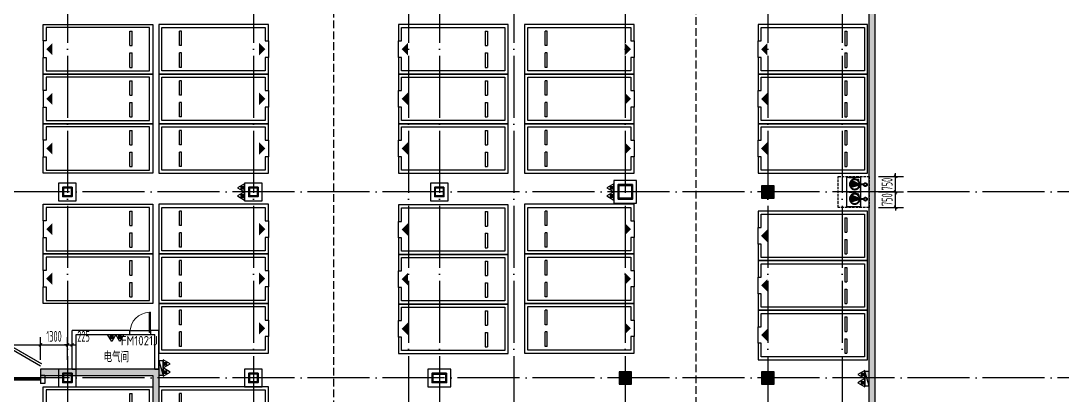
# Model space of a CAD drawing. Extents: x -473190 to 2138458, y -81875 to 2633646.
# Drawn here: x 84396 to 134797, y 121728 to 139836 of the extents above; entities that cross this region are included whole.
import ezdxf

# ---------------------------------------------------------------- set-up
doc = ezdxf.new("R2010")
doc.units = 0
doc.header["$LTSCALE"] = 1000
for name, pattern in [('__DASH', [0.35, 0.25, -0.1]), ('DASH', [0.35, 0.25, -0.1]), ('DOTE', [2.42, 2, -0.2, 0.02, -0.2]), ('排水', [1.1, 1, -0.1])]:
    doc.linetypes.add(name, pattern=pattern)
for name, color, linetype in [('00-停车位', 67, 'Continuous'), ('A-COLUMN', 2, 'Continuous'), ('A-PUB_HATCH', 8, 'Continuous'), ('A-WALL', 2, 'Continuous'), ('A-WINDOW', 4, 'Continuous'), ('DOOR_FIRE_TEXT', 7, 'Continuous'), ('DOTE', 1, 'DOTE'), ('PUB_DIM', 3, 'Continuous'), ('PUB_HATCH', 8, 'Continuous'), ('RF-M', 4, 'Continuous'), ('RF-MBH', 11, 'Continuous'), ('RF-QT', 30, 'Continuous'), ('S-柱', 51, 'Continuous'), ('S-柱-填充', 8, 'Continuous'), ('W-EQUIP_消火栓', 7, 'Continuous'), ('W-EQUIP_灭火器', 7, 'Continuous'), ('WALL', 9, 'Continuous'), ('排水', 4, 'Continuous'), ('索引线', 252, 'Continuous'), ('车行线', 4, 'Continuous'), ('集水坑', 4, 'Continuous'), ('雨棚投影', 147, 'Continuous')]:
    doc.layers.add(name, color=color, linetype=linetype)
doc.layers.add('GPS-污水', color=2, linetype='排水', lineweight=40)
doc.layers.add('RF-WZ', color=110, linetype='Continuous', lineweight=0)
doc.styles.add('8B2_02', font='tssdeng.shx', dxfattribs={"width": 0.6, "bigfont": 'TSSDCHN.shx'})
doc.styles.add('_TCH_DIM_T3', font='tssdeng.shx', dxfattribs={"width": 0.564706, "bigfont": '@@@tssdchn.shx'})
doc.styles.add('_TCH_WINDOW', font='tssdeng.shx', dxfattribs={"width": 0.8, "height": 3.5, "bigfont": 'tssdchn.shx'})
doc.styles.get("Standard").update_dxf_attribs({"font": 'gbenor.shx', "bigfont": 'gbcbig.shx'})
doc.dimstyles.new('_TCH_ARCH&&150', dxfattribs={"dimtxt": 525, "dimasz": 150, "dimexe": 375, "dimexo": 450, "dimgap": 150, "dimtad": 1, "dimdec": 0, "dimzin": 0, "dimdsep": 46, "dimtxsty": '_TCH_DIM_T3', "dimblk": 'ARCHTICK', "dimcen": 0.09, "dimclrt": 7, "dimazin": 2, "dimtfac": 1, "dimtdec": 0, "dimtix": 1, "dimtmove": 2, "dimatfit": 3, "dimfxl": 0, "dimtolj": 1, "dimtzin": 0, "dimarcsym": 0})

# ---------------------------------------------------------------- blocks, each defined once
blk = doc.blocks.new('车位2400x5300')
at = {"layer": '00-停车位', "color": 251}
for p, q in [((-875, -1000), (-175, -1000)), ((-875, -1100), (-875, -1000)), ((-175, -1100), (-175, -1000)), ((175, -1000), (875, -1000)), ((175, -1100), (175, -1000)), ((875, -1100), (875, -1000)), ((-875, -1100), (-175, -1100)), ((175, -1100), (875, -1100)), ((400, -5300), (-400, -5300))]:
    blk.add_line(p, q, dxfattribs=at)
blk.add_lwpolyline([(400, -5150), (400, -5300), (1200, -5300), (1200, 0), (-1200, 0), (-1200, -5300), (-400, -5300), (-400, -5150), (-1050, -5150), (-1050, -150), (1050, -150), (1050, -5150), (400, -5150)], dxfattribs=at)
blk.add_lwpolyline([(0, -5150, 0, 600, 0), (0, -4850, 600, 600, 0)], format="xyseb", dxfattribs=at)
blk = doc.blocks.new('A$C796A13F6')
at = {"layer": '车行线', "linetype": '__DASH', "ltscale": 1.5}
blk.add_lwpolyline([(30925, -3000), (30925, -47838, 0.414214), (33925, -50838), (45475, -50838, 0.414214), (48475, -47838), (48475, -3000, 0.414214), (45475, 0), (-134375, 0, 0.414214), (-137375, -3000), (-137375, -60738, 0.414214), (-134375, -63738), (-124175, -63738)], format="xyb", dxfattribs=at)
blk = doc.blocks.new('$SB01_1')
h = blk.add_hatch(color=256)
h.dxf.hatch_style = 1
h.paths.add_polyline_path([(-0.38, -0.32), (0.5, 0), (-0.38, 0.32)])
h.paths.add_polyline_path([(0, 0), (0, 0), (0, 0), (0, 0)], flags=24)
h.paths.add_polyline_path([(0, 0), (0, 0), (0, 0), (0, 0)], flags=24)
h.paths.add_polyline_path([(0, 0), (0, 0), (0, 0), (0, 0)], flags=24)
for p, q in [((0.5, 0), (-0.38, 0.32)), ((-0.38, 0.32), (-0.38, -0.32)), ((0.5, 0), (-0.38, -0.32))]:
    blk.add_line(p, q)
blk.add_circle((0, 0), 0.5)
at = {"flags": 1}
for tag in ['UNIT', 'WHAT', 'SPEC']:
    blk.add_attdef(tag, (0, 0), '', height=0.001, dxfattribs=at)
blk = doc.blocks.new('人防集水坑')
at = {"layer": 'GPS-污水', "linetype": '排水'}
for p, q in [((307486, 701151), (307284, 701151)), ((307486, 700451), (307284, 700451))]:
    blk.add_line(p, q, dxfattribs=at)
for centre in [(307561, 701151), (307561, 700451)]:
    blk.add_circle(centre, 75, dxfattribs=at)
at = {"layer": '集水坑', "linetype": 'DASH', "ltscale": 0.5}
blk.add_lwpolyline([(306241, 700051), (306241, 701551), (307741, 701551), (307741, 700051)], close=True, dxfattribs=at)
at = {"layer": '集水坑', "linetype": 'Continuous', "ltscale": 0.5}
for points in [[(306641, 701501), (306641, 700801), (307341, 700801), (307341, 701501)], [(306641, 700801), (306641, 700101), (307341, 700101), (307341, 700801)]]:
    blk.add_lwpolyline(points, close=True, dxfattribs=at)
at = {"layer": '集水坑', "linetype": 'DASH', "ltscale": 0.5}
for points in [[(307341, 700801), (307237, 701397), (306641, 701501)], [(307347, 700101), (307243, 700697), (306647, 700801)]]:
    blk.add_lwpolyline(points, dxfattribs=at)
at = {"layer": 'GPS-污水', "linetype": '排水', "xscale": -480.0000000000002, "yscale": 480.0000000000002, "zscale": 480.0000000000002, "rotation": 176.2535374729293}
for p in [(307045, 701164, 0), (307045, 700464, 0)]:
    blk.add_blockref('$SB01_1', p, dxfattribs=at)
blk = doc.blocks.new('_ArchTick')
at = {"color": 0, "linetype": 'ByBlock', "const_width": 0.4}
blk.add_lwpolyline([(-0.5, -0.5), (0.5, 0.5)], dxfattribs=at)
blk = doc.blocks.new('*D5263')
at = {"layer": 'Defpoints', "color": 0, "transparency": 16777216}
for p in [(214934, -54918), (216218, -54918), (214934, -55668)]:
    blk.add_point(p, dxfattribs=at)
at = {"layer": 'PUB_DIM', "color": 0, "lineweight": -2, "transparency": 16777216}
for p, q in [((215384, -54918), (216593, -54918)), ((216218, -54918), (216218, -54768)), ((216218, -55668), (216218, -54918)), ((215384, -55668), (216593, -55668)), ((216218, -55668), (216218, -55818))]:
    blk.add_line(p, q, dxfattribs=at)
at = {"layer": 'PUB_DIM', "color": 0, "lineweight": -2, "transparency": 16777216, "xscale": 150, "yscale": 150, "zscale": 150}
for p, rotation in [((216218, -54918), 270), ((216218, -55668), 90)]:
    blk.add_blockref('_ArchTick', p, dxfattribs=dict(at, rotation=rotation))
at = {"layer": 'PUB_DIM', "color": 7, "transparency": 16777216, "insert": (215805, -55293), "char_height": 525, "attachment_point": 5, "rotation": 90, "style": '_TCH_DIM_T3'}
blk.add_mtext('\\A1;750', dxfattribs=at)
blk = doc.blocks.new('*D5264')
at = {"layer": 'Defpoints', "color": 0, "transparency": 16777216}
for p in [(214934, -55668), (216218, -55668), (214934, -56418)]:
    blk.add_point(p, dxfattribs=at)
at = {"layer": 'PUB_DIM', "color": 0, "lineweight": -2, "transparency": 16777216}
for p, q in [((215384, -55668), (216593, -55668)), ((216218, -55668), (216218, -55518)), ((216218, -56418), (216218, -55668)), ((215384, -56418), (216593, -56418)), ((216218, -56418), (216218, -56568))]:
    blk.add_line(p, q, dxfattribs=at)
at = {"layer": 'PUB_DIM', "color": 0, "lineweight": -2, "transparency": 16777216, "xscale": 150, "yscale": 150, "zscale": 150}
for p, rotation in [((216218, -55668), 270), ((216218, -56418), 90)]:
    blk.add_blockref('_ArchTick', p, dxfattribs=dict(at, rotation=rotation))
at = {"layer": 'PUB_DIM', "color": 7, "transparency": 16777216, "insert": (215805, -56043), "char_height": 525, "attachment_point": 5, "rotation": 90, "style": '_TCH_DIM_T3'}
blk.add_mtext('\\A1;750', dxfattribs=at)
blk = doc.blocks.new('A$C7EFF042E')
at = {"layer": 'A-COLUMN', "color": 6}
for p, q in [((52175, -17825), (51325, -17825)), ((51325, -17825), (51325, -18675)), ((52175, -18675), (52175, -17825)), ((61175, -17825), (60325, -17825)), ((60325, -17825), (60325, -18675)), ((61175, -18675), (61175, -17825)), ((70175, -17825), (69325, -17825)), ((69325, -17825), (69325, -18675)), ((70175, -18675), (70175, -17825)), ((79300, -17700), (78200, -17700)), ((78200, -17700), (78200, -18800)), ((79300, -18800), (79300, -17700)), ((51325, -18675), (52175, -18675)), ((60325, -18675), (61175, -18675)), ((69325, -18675), (70175, -18675)), ((78200, -18800), (79300, -18800)), ((52175, -26825), (51325, -26825)), ((51325, -26825), (51325, -27675)), ((52175, -27675), (52175, -26825)), ((61175, -26825), (60325, -26825)), ((60325, -26825), (60325, -27675)), ((61175, -27675), (61175, -26825)), ((70300, -26825), (69200, -26825)), ((69200, -26825), (69200, -27675)), ((70300, -27675), (70300, -26825)), ((51325, -27675), (52175, -27675)), ((60325, -27675), (61175, -27675)), ((69200, -27675), (70300, -27675))]:
    blk.add_line(p, q, dxfattribs=at)
at = {"layer": 'S-柱', "color": 6, "lineweight": 35}
for points in [[(51975, -18025), (51525, -18025), (51525, -18475), (51975, -18475)], [(51975, -18025), (51525, -18025), (51525, -18475), (51975, -18475)], [(60975, -18025), (60525, -18025), (60525, -18475), (60975, -18475)], [(60975, -18025), (60525, -18025), (60525, -18475), (60975, -18475)], [(69975, -18025), (69525, -18025), (69525, -18475), (69975, -18475)], [(69975, -18025), (69525, -18025), (69525, -18475), (69975, -18475)], [(79100, -17900), (78400, -17900), (78400, -18600), (79100, -18600)], [(79100, -17900), (78400, -17900), (78400, -18600), (79100, -18600)], [(51975, -27025), (51525, -27025), (51525, -27475), (51975, -27475)], [(51975, -27025), (51525, -27025), (51525, -27475), (51975, -27475)], [(60975, -27025), (60525, -27025), (60525, -27475), (60975, -27475)], [(60975, -27025), (60525, -27025), (60525, -27475), (60975, -27475)], [(70100, -27025), (69400, -27025), (69400, -27475), (70100, -27475)], [(70100, -27025), (69400, -27025), (69400, -27475), (70100, -27475)]]:
    blk.add_lwpolyline(points, close=True, dxfattribs=at)
at = {"layer": 'S-柱-填充', "color": 6, "lineweight": 35}
for points in [[(51945, -18445), (51555, -18445), (51555, -18055), (51945, -18055)], [(60945, -18445), (60555, -18445), (60555, -18055), (60945, -18055)], [(69945, -18445), (69555, -18445), (69555, -18055), (69945, -18055)], [(79060, -18560), (78440, -18560), (78440, -17940), (79060, -17940)], [(51945, -27445), (51555, -27445), (51555, -27055), (51945, -27055)], [(60945, -27445), (60555, -27445), (60555, -27055), (60945, -27055)], [(70060, -27435), (69440, -27435), (69440, -27065), (70060, -27065)]]:
    blk.add_lwpolyline(points, close=True, dxfattribs=at)
blk = doc.blocks.new('A$C4F5A101F')
at = {"layer": 'DOTE', "color": 16, "linetype": 'DOTE', "ltscale": 1.5}
for p, q in [((-115989.7, 16373.7), (-115989.7, -213765.2)), ((-106989.7, 16373.7), (-106989.7, -213765.2)), ((-99489.7, 16373.7), (-99489.7, -213765.2)), ((-88989.7, 16373.7), (-88989.7, -213765.2)), ((-78489.7, 16373.7), (-78489.7, -213765.2)), ((-39660.8, -26507.4), (-180399, -26507.4)), ((-39660.8, -35507.4), (-180399, -35507.4))]:
    blk.add_line(p, q, dxfattribs=at)
at = {"layer": 'DOTE', "color": 127, "linetype": 'DOTE', "ltscale": 1.5}
for p, q in [((-97989.7, 16373.7), (-97989.7, -213765.2)), ((-94389.7, 16373.7), (-94389.7, -213765.2)), ((-82089.7, 16373.7), (-82089.7, -213765.2))]:
    blk.add_line(p, q, dxfattribs=at)
blk = doc.blocks.new('$TwtSys$00000434')
for p, q in [((-0.5, 0.5), (-0.5, -0.5)), ((-0.5, -0.5), (0.5, 0.5)), ((0.5, 0.5), (-0.5, 0.5)), ((0.5, -0.5), (0.5, 0.5)), ((-0.5, -0.5), (0.5, -0.5))]:
    blk.add_line(p, q)
blk.add_solid([(0.5, -0.5), (0.5, 0.5), (-0.5, -0.5)])
blk = doc.blocks.new('$TwtSys$00000546')
h = blk.add_hatch()
h.set_pattern_fill('ANSI31', color=256, scale=200, style=0)
h.set_pattern_definition([(45, (-38543.802, -6670.83), (-17.67767, 17.67767), [])])
h.paths.add_polyline_path([(-65, 174), (65, 174), (65, 44), (-65, 44)])
for points in [[(0, 344), (-198, 0), (198, 0)], [(-65, 174), (65, 174), (65, 44), (-65, 44)]]:
    blk.add_lwpolyline(points, close=True)
blk = doc.blocks.new('$DorLib2D$00000211')
at = {"color": 0}
for p, q in [((-0.5, 0.05), (-0.067, 0.3)), ((0.5, 0.05), (0.067, 0.3))]:
    blk.add_line(p, q, dxfattribs=at)
at = {"color": 0, "const_width": 0.01}
for points in [[(-0.51, 0.0673), (-0.077, 0.3173)], [(0.51, 0.0673), (0.077, 0.3173)]]:
    blk.add_lwpolyline(points, dxfattribs=at)
blk = doc.blocks.new('rfk')
at = {"layer": 'A-PUB_HATCH'}
blk.add_hatch(color=256, dxfattribs=at).paths.add_polyline_path([(502673.2, -695335.2), (496948.2, -695335.2), (496948.2, -695635.2), (502373.2, -695635.2)])
at = {"layer": 'PUB_HATCH'}
for points in [[(537048.2, -702560.2), (537348.2, -702560.2), (537348.2, -664885.2), (537148.2, -664918.6), (537048.2, -665085.2)], [(502673.2, -695335.2), (502373.2, -695635.2), (502373.2, -705885.2), (502673.2, -705885.2)]]:
    blk.add_hatch(color=256, dxfattribs=at).paths.add_polyline_path(points)
at = {"layer": 'RF-QT'}
for p, q in [((537048.2, -702560.2), (537048.2, -665085.2)), ((537348.2, -702560.2), (537348.2, -664885.2)), ((502673.2, -695335.2), (496948.2, -695335.2)), ((496948.2, -695335.2), (496948.2, -695635.2)), ((502673.2, -695335.2), (502673.2, -705885.2)), ((496948.2, -695635.2), (502373.2, -695635.2)), ((502373.2, -695635.2), (502373.2, -705885.2))]:
    blk.add_line(p, q, dxfattribs=at)
at = {"layer": 'RF-M'}
ref = blk.add_blockref('$DorLib2D$00000211', (493948.2, -695485.2), dxfattribs=dict(at, xscale=6000, yscale=-6000, zscale=300, rotation=180))
ref.add_attrib('A', 'GSFMG6030(5)', (493185.7, -695913.9), dxfattribs={"layer": 'RF-MBH', "height": 297.5, "style": '_TCH_WINDOW', "width": 0.564706})
blk = doc.blocks.new('_FZH')
blk.add_lwpolyline([(-0.5, -0.5), (0.5, -0.5), (0.5, 0.5), (-0.5, 0.5)], close=True)
at = {"layer": 'PUB_HATCH'}
blk.add_solid([(-0.5, -0.5), (0.5, -0.5), (-0.5, 0.5), (0.5, 0.5)], dxfattribs=at)
blk = doc.blocks.new('zzzzzzzzzzzzzzzz')
at = {"layer": 'A-COLUMN', "xscale": 600, "yscale": 600, "zscale": 600, "rotation": 90}
for p in [(102641, -198510), (95741, -207510), (102641, -207510)]:
    blk.add_blockref('_FZH', p, dxfattribs=at)
blk = doc.blocks.new('*D3019')
at = {"layer": 'Defpoints', "color": 0, "transparency": 16777216}
for p in [(85352, 124161), (79352, 122986), (85352, 122986)]:
    blk.add_point(p, dxfattribs=at)
at = {"layer": 'PUB_DIM', "color": 0, "lineweight": -2, "transparency": 16777216}
for p, q in [((79352, 123436), (79352, 124536)), ((85352, 123436), (85352, 124536)), ((79352, 124161), (85352, 124161))]:
    blk.add_line(p, q, dxfattribs=at)
at = {"layer": 'PUB_DIM', "color": 0, "lineweight": -2, "transparency": 16777216, "xscale": 150, "yscale": 150, "zscale": 150, "rotation": 180}
blk.add_blockref('_ArchTick', (79352, 124161), dxfattribs=at)
at = {"layer": 'PUB_DIM', "color": 0, "lineweight": -2, "transparency": 16777216, "xscale": 150, "yscale": 150, "zscale": 150}
blk.add_blockref('_ArchTick', (85352, 124161), dxfattribs=at)
at = {"layer": 'PUB_DIM', "color": 7, "transparency": 16777216, "insert": (82352, 124574), "char_height": 525, "attachment_point": 5, "style": '_TCH_DIM_T3'}
blk.add_mtext('\\A1;6000', dxfattribs=at)
blk = doc.blocks.new('*D3020')
at = {"layer": 'Defpoints', "color": 0, "transparency": 16777216}
for p in [(86652, 124161), (85352, 122986), (86652, 122986)]:
    blk.add_point(p, dxfattribs=at)
at = {"layer": 'PUB_DIM', "color": 0, "lineweight": -2, "transparency": 16777216}
for p, q in [((85352, 123436), (85352, 124536)), ((86652, 123436), (86652, 124536)), ((85352, 124161), (86652, 124161))]:
    blk.add_line(p, q, dxfattribs=at)
at = {"layer": 'PUB_DIM', "color": 0, "lineweight": -2, "transparency": 16777216, "xscale": 150, "yscale": 150, "zscale": 150, "rotation": 180}
blk.add_blockref('_ArchTick', (85352, 124161), dxfattribs=at)
at = {"layer": 'PUB_DIM', "color": 0, "lineweight": -2, "transparency": 16777216, "xscale": 150, "yscale": 150, "zscale": 150}
blk.add_blockref('_ArchTick', (86652, 124161), dxfattribs=at)
at = {"layer": 'PUB_DIM', "color": 7, "transparency": 16777216, "insert": (86002, 124574), "char_height": 525, "attachment_point": 5, "style": '_TCH_DIM_T3'}
blk.add_mtext('\\A1;1300', dxfattribs=at)
blk = doc.blocks.new('*D3021')
at = {"layer": 'Defpoints', "color": 0, "transparency": 16777216}
for p in [(86877, 124161), (86652, 122986), (86877, 122986)]:
    blk.add_point(p, dxfattribs=at)
at = {"layer": 'PUB_DIM', "color": 0, "lineweight": -2, "transparency": 16777216}
for p, q in [((86652, 123436), (86652, 124536)), ((86877, 123436), (86877, 124536)), ((86652, 124161), (86502, 124161)), ((86652, 124161), (86877, 124161)), ((86877, 124161), (87027, 124161))]:
    blk.add_line(p, q, dxfattribs=at)
at = {"layer": 'PUB_DIM', "color": 0, "lineweight": -2, "transparency": 16777216, "xscale": 150, "yscale": 150, "zscale": 150}
blk.add_blockref('_ArchTick', (86652, 124161), dxfattribs=at)
at = {"layer": 'PUB_DIM', "color": 0, "lineweight": -2, "transparency": 16777216, "xscale": 150, "yscale": 150, "zscale": 150, "rotation": 180}
blk.add_blockref('_ArchTick', (86877, 124161), dxfattribs=at)
at = {"layer": 'PUB_DIM', "color": 7, "transparency": 16777216, "insert": (87432, 124574), "char_height": 525, "attachment_point": 5, "style": '_TCH_DIM_T3'}
blk.add_mtext('\\A1;225', dxfattribs=at)
blk = doc.blocks.new('$DorLib2D$00000213')
at = {"color": 0, "linetype": 'DASH', "const_width": 0.02}
blk.add_lwpolyline([(0.5, 0), (-0.5, 0)], dxfattribs=at)
blk = doc.blocks.new('$DorLib2D$00000001')
for p, q in [((0.45, 0.975), (0.5, 0.975)), ((0.45, 0), (0.45, 0.975)), ((0.5, 0), (0.5, 0.975)), ((0.5, 0), (0.45, 0))]:
    blk.add_line(p, q)
at = {"lineweight": 13}
blk.add_arc((0.475, 0), 0.975, 91.4693, 180, dxfattribs=at)
blk = doc.blocks.new('A$C3672542B')
at = {"layer": '排水', "color": 3, "linetype": 'DASH'}
for points in [[(212193.2, -53677.7, 0, 0, 0), (212905.1, -54389.6, 160, 0, 0), (213329.3, -54813.9, 0, 0, 0)], [(212193.2, -57658.7, 0, 0, 0), (212905.1, -56946.8, 160, 0, 0), (213329.3, -56522.6, 0, 0, 0)]]:
    blk.add_lwpolyline(points, format="xyseb", dxfattribs=at)
at = {"layer": '集水坑', "linetype": 'Continuous'}
blk.add_blockref('人防集水坑', (-92807.4, -756468.9), dxfattribs=at)
at = {"layer": 'PUB_DIM'}
for p1, p2, picture, middle in [((214933.7, -55668.2), (214933.7, -54918.2), '*D5263', (215805.4, -55293.2)), ((214933.7, -56418.2), (214933.7, -55668.2), '*D5264', (215805.4, -56043.2))]:
    dim = blk.add_aligned_dim(p1=p1, p2=p2, distance=-1284.2, dimstyle='_TCH_ARCH&&150', dxfattribs=at)
    dim.commit()
    dim.dimension.update_dxf_attribs({"geometry": picture, "text_midpoint": middle})

msp = doc.modelspace()

# ---------------------------------------------------------------- linework, layer by layer
at = {"layer": 'A-WALL'}
for p, q in [((89677.3, 124862.2), (86877.3, 124862.2)), ((86877.3, 122985.6), (86877.3, 124862.2)), ((87077.3, 124662.2), (89677.3, 124662.2)), ((87077.3, 122985.6), (87077.3, 124662.2)), ((89677.3, 124662.2), (89677.3, 124862.2)), ((91077.3, 124862.2), (90677.3, 124862.2)), ((90677.3, 124862.2), (90677.3, 124662.2)), ((90677.3, 124662.2), (90877.3, 124662.2)), ((90877.3, 122985.6), (90877.3, 124662.2)), ((91077.3, 122985.6), (91077.3, 124862.2)), ((86877.3, 122985.6), (87077.3, 122985.6)), ((90877.3, 122985.6), (91077.3, 122985.6))]:
    msp.add_line(p, q, dxfattribs=at)
at = {"layer": 'RF-M'}
for p, q in [((89677.3, 124862.2), (90677.3, 124862.2)), ((89677.3, 124662.2), (90677.3, 124662.2))]:
    msp.add_line(p, q, dxfattribs=at)
at = {"layer": 'WALL'}
for p, q in [((85352.3, 122685.6), (85352.3, 122285.6)), ((85552.3, 122685.6), (85352.3, 122685.6)), ((85552.3, 122685.6), (85552.3, 122285.6)), ((85552.3, 122285.6), (85352.3, 122285.6))]:
    msp.add_line(p, q, dxfattribs=at)

# ---------------------------------------------------------------- block references
for name, p in [('A$C3672542B', (-89481.4, 187228.8)), ('A$C796A13F6', (68602.3, 158598.1)), ('A$C7EFF042E', (34902.3, 149810.6))]:
    msp.add_blockref(name, p)
at = {"layer": '00-停车位', "xscale": -1, "rotation": 270}
for p in [(90777.3, 138460.6), (90777.3, 136060.6), (90777.3, 133660.6), (90777.3, 129760.6), (90777.3, 127360.6), (90777.3, 120935.6)]:
    msp.add_blockref('车位2400x5300', p, dxfattribs=at)
at = {"layer": '00-停车位'}
for p, rotation in [((91077.3, 138460.6), 89.99999999999999), ((107977.3, 138460.6), 270), ((108777.3, 138460.6), 90), ((125377.3, 138460.6), 270), ((91077.3, 136060.6), 89.99999999999999), ((107977.3, 136060.6), 270), ((108777.3, 136060.6), 90), ((125377.3, 136060.6), 270), ((91077.3, 133660.6), 89.99999999999999), ((107977.3, 133660.6), 270), ((108777.3, 133660.6), 90), ((125377.3, 133660.6), 270), ((91077.3, 129760.6), 89.99999999999999), ((107977.3, 129735.6), 270), ((108777.3, 129760.6), 90), ((125377.3, 129435.6), 270), ((91077.3, 127360.6), 89.99999999999999), ((107977.3, 127335.6), 270), ((108777.3, 127360.6), 90), ((125377.3, 127035.6), 270), ((91077.3, 124960.6), 89.99999999999999), ((107977.3, 124935.6), 270), ((108777.3, 124960.6), 90), ((125377.3, 124635.6), 270), ((91077.3, 120935.6), 89.99999999999999)]:
    msp.add_blockref('车位2400x5300', p, dxfattribs=dict(at, rotation=rotation))
at = {"layer": 'A-WINDOW'}
ref = msp.add_blockref('$DorLib2D$00000213', (82352.3, 122485.6), dxfattribs=dict(at, xscale=-6000, yscale=6000, zscale=100, rotation=180))
ref.add_attrib('A', 'FJL6030-3H', (81426.6, 121794.9), dxfattribs={"layer": 'DOOR_FIRE_TEXT', "height": 446.25, "style": '_TCH_WINDOW', "width": 0.564706})
at = {"layer": 'RF-M'}
ref = msp.add_blockref('$DorLib2D$00000001', (90177.3, 124762.2), dxfattribs=dict(at, xscale=1000, yscale=1000, zscale=200))
ref.add_attrib('A', 'FM1021J', (89237.2, 124139), dxfattribs={"layer": 'RF-MBH', "height": 450})
at = {"layer": 'W-EQUIP_消火栓', "xscale": 700, "yscale": 200, "zscale": 700}
for p, rotation in [((91177.3, 123043.5), 270), ((125352.3, 122529), 90)]:
    msp.add_blockref('$TwtSys$00000434', p, dxfattribs=dict(at, rotation=rotation))
at = {"layer": 'W-EQUIP_灭火器'}
for p, rotation in [((95227.3, 131759), 90), ((95227.3, 131362.2), 90), ((113102.3, 131759), 90), ((113102.3, 131362.2), 90), ((91277.3, 123241.9), 270), ((91277.3, 122845.1), 270), ((125252.3, 122727.4), 90), ((125252.3, 122330.6), 90)]:
    msp.add_blockref('$TwtSys$00000546', p, dxfattribs=dict(at, rotation=rotation))
at = {"layer": 'W-EQUIP_灭火器', "xscale": -1, "rotation": 180}
for p in [(88792.9, 124662.2), (89189.7, 124662.2)]:
    msp.add_blockref('$TwtSys$00000546', p, dxfattribs=at)
at = {"layer": '索引线', "color": 0}
msp.add_blockref('zzzzzzzzzzzzzzzz', (17910.9, 330071), dxfattribs=at)
at = {"layer": '索引线'}
msp.add_blockref('rfk', (-411595.9, 818320.8), dxfattribs=at)
at = {"layer": '雨棚投影', "linetype": 'DASH', "lineweight": -3, "ltscale": 2}
msp.add_blockref('A$C4F5A101F', (202642, 158068), dxfattribs=at)

# ---------------------------------------------------------------- texts
at = {"layer": 'RF-WZ', "style": '8B2_02', "width": 0.6}
msp.add_text('电气间', height=525, dxfattribs=at).set_placement((88400.9, 123315.3))

# ---------------------------------------------------------------- dimensions: what is measured, and where the dimension line sits
at = {"layer": 'PUB_DIM'}
for p1, p2, picture, middle in [((79352.3, 122985.6), (85352.3, 122985.6), '*D3019', (82352.3, 124573.8)), ((85352.3, 122985.6), (86652.3, 122985.6), '*D3020', (86002.3, 124573.8))]:
    dim = msp.add_aligned_dim(p1=p1, p2=p2, distance=1175.8, dimstyle='_TCH_ARCH&&150', dxfattribs=at)
    dim.commit()
    dim.dimension.update_dxf_attribs({"geometry": picture, "text_midpoint": middle})
dim = msp.add_linear_dim(base=(86877.3, 124161.3), p1=(86652.3, 122985.6), p2=(86877.3, 122985.6), angle=0, dimstyle='_TCH_ARCH&&150', dxfattribs=at)
dim.commit()
dim.dimension.update_dxf_attribs({"geometry": '*D3021', "text_midpoint": (87432.3, 124573.8), "dimtype": 129})

doc.saveas('drawing.dxf')
